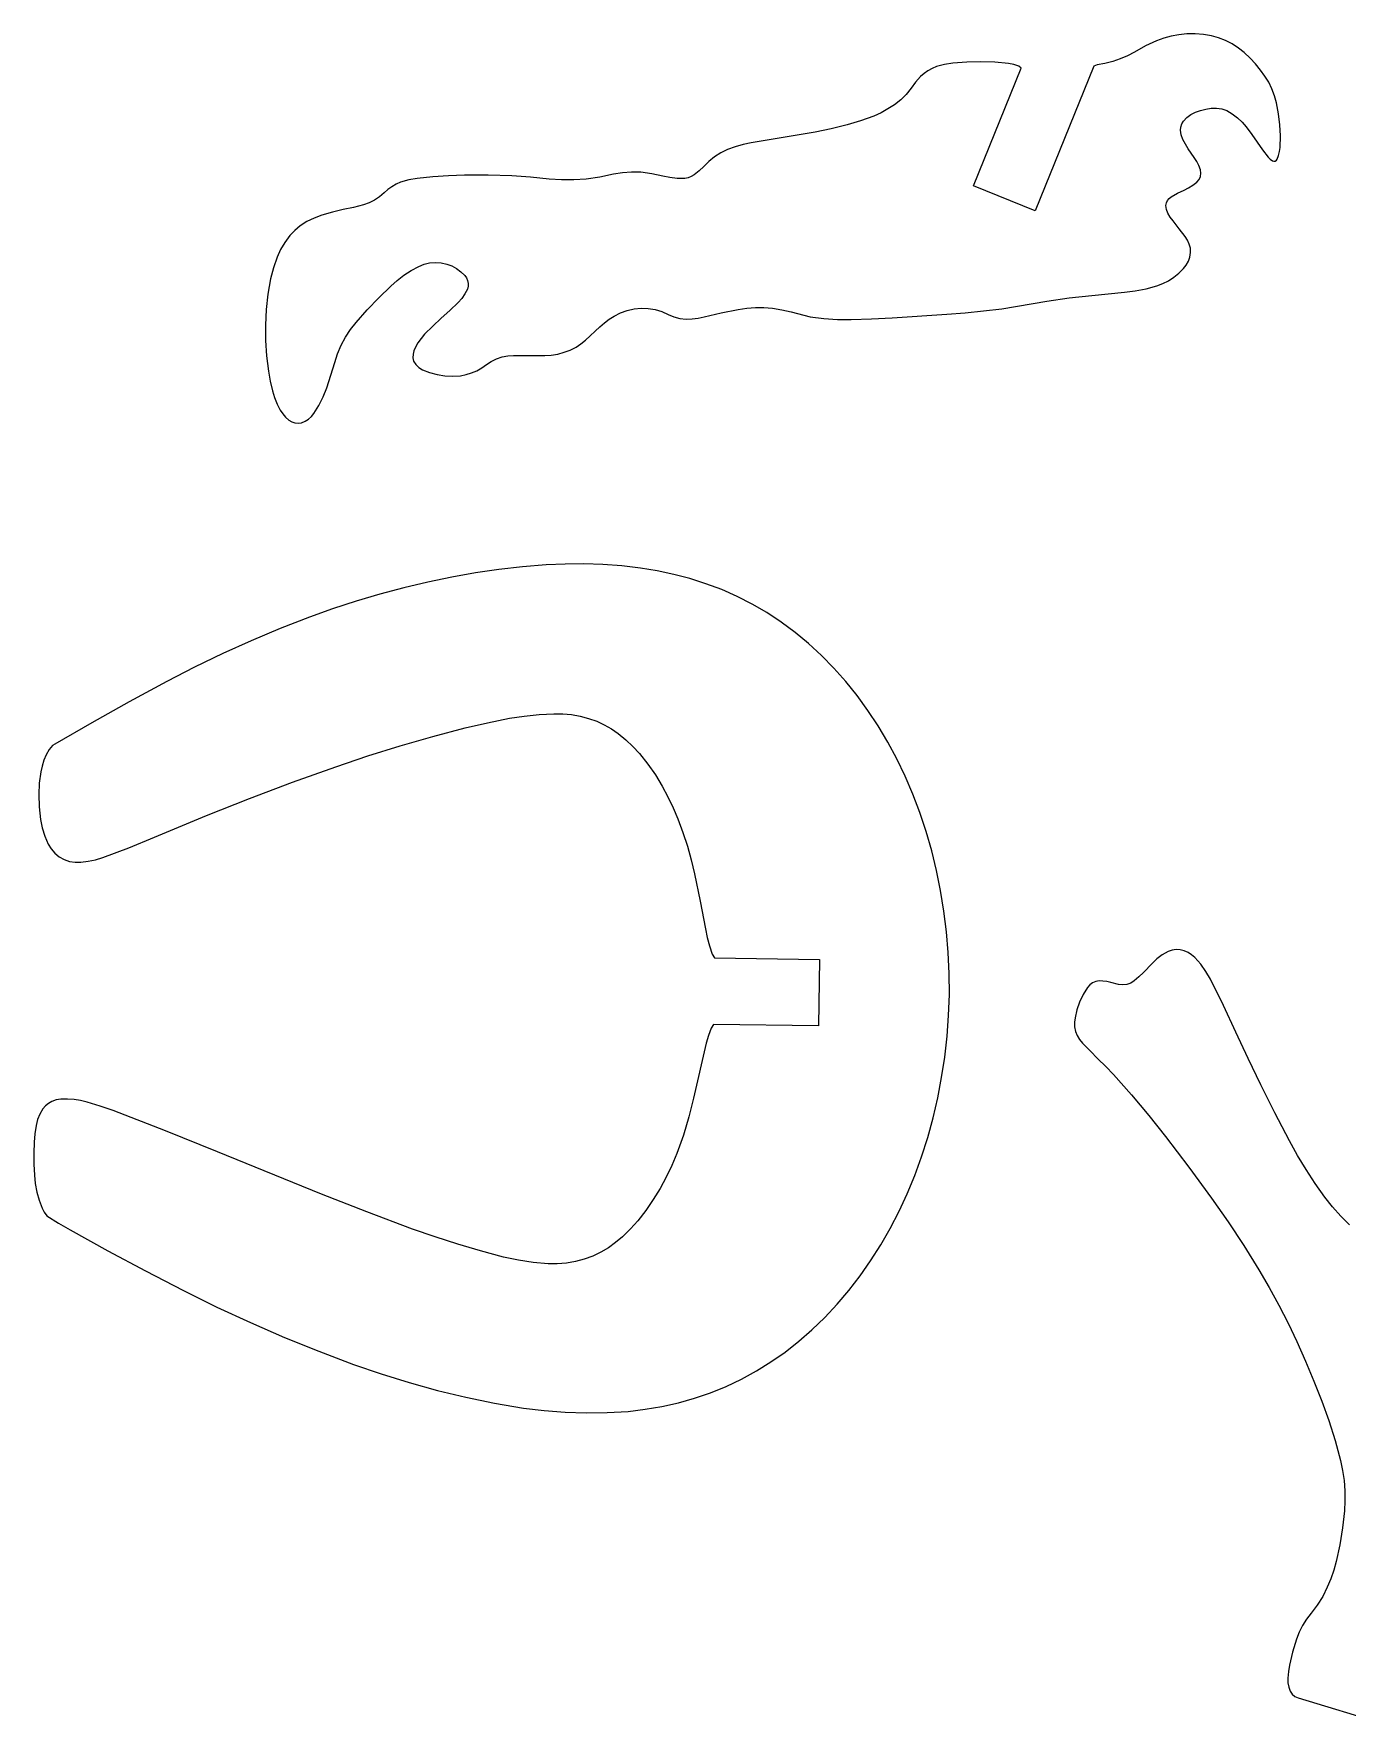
# Model space of a CAD drawing. Extents: x 31.2 to 77.5, y -5 to 41.3.
# Drawn here: x 32.4 to 43.1, y 2.07 to 15.88 of the extents above; entities that cross this region are included whole.
import ezdxf

# ---------------------------------------------------------------- set-up
doc = ezdxf.new("R2010")
doc.units = 0

msp = doc.modelspace()

# ---------------------------------------------------------------- linework, layer by layer
at = {"layer": '5'}
for p, q in [((41.791454, 15.884156), (41.724687, 15.877902)), ((41.85851, 15.884764), (41.791454, 15.884156)), ((41.92538, 15.879719), (41.85851, 15.884764)), ((41.453037, 15.786333), (41.364757, 15.736981)), ((41.544722, 15.829026), (41.453037, 15.786333)), ((41.603145, 15.850755), (41.544722, 15.829026)), ((41.663299, 15.867092), (41.603145, 15.850755)), ((41.724687, 15.877902), (41.663299, 15.867092)), ((41.991586, 15.869059), (41.92538, 15.879719)), ((42.049838, 15.852473), (41.991586, 15.869059)), ((42.106183, 15.830258), (42.049838, 15.852473)), ((42.160081, 15.802628), (42.106183, 15.830258)), ((42.211011, 15.769849), (42.160081, 15.802628)), ((42.258484, 15.732237), (42.211011, 15.769849)), ((39.752323, 15.618248), (39.716033, 15.603665)), ((39.817717, 15.634972), (39.752323, 15.618248)), ((39.884356, 15.645712), (39.817717, 15.634972)), ((39.997893, 15.654951), (39.884356, 15.645712)), ((40.111771, 15.65777), (39.997893, 15.654951)), ((40.052693, 14.646962), (40.441902, 15.60591)), ((40.225626, 15.654158), (40.111771, 15.65777)), ((40.339096, 15.644129), (40.225626, 15.654158)), ((40.380902, 15.635114), (40.339096, 15.644129)), ((40.421626, 15.622053), (40.380902, 15.635114)), ((40.441902, 15.60591), (40.421626, 15.622053)), ((41.032426, 15.621708), (40.554199, 14.443434)), ((41.060034, 15.633704), (41.032426, 15.621708)), ((41.032426, 15.621708), (41.032426, 15.621708)), ((41.123996, 15.644068), (41.060034, 15.633704)), ((41.186877, 15.659703), (41.123996, 15.644068)), ((41.248244, 15.680502), (41.186877, 15.659703)), ((41.307675, 15.706321), (41.248244, 15.680502)), ((41.364757, 15.736981), (41.307675, 15.706321)), ((42.30604, 15.687968), (42.258484, 15.732237)), ((42.350321, 15.640424), (42.30604, 15.687968)), ((42.391103, 15.589847), (42.350321, 15.640424)), ((39.580816, 15.490623), (39.544396, 15.442074)), ((39.62029, 15.536722), (39.580816, 15.490623)), ((39.649584, 15.562636), (39.62029, 15.536722)), ((39.681637, 15.585047), (39.649584, 15.562636)), ((39.716033, 15.603665), (39.681637, 15.585047)), ((42.426823, 15.541604), (42.391103, 15.589847)), ((42.458069, 15.490349), (42.426823, 15.541604)), ((42.484588, 15.436496), (42.458069, 15.490349)), ((39.460048, 15.347426), (39.409401, 15.308208)), ((39.504803, 15.392449), (39.460048, 15.347426)), ((39.544396, 15.442074), (39.504803, 15.392449)), ((42.506165, 15.38048), (42.484588, 15.436496)), ((42.522626, 15.322753), (42.506165, 15.38048)), ((39.241423, 15.215674), (39.133126, 15.176713)), ((39.299758, 15.242133), (39.241423, 15.215674)), ((39.355864, 15.27304), (39.299758, 15.242133)), ((39.409401, 15.308208), (39.355864, 15.27304)), ((41.76246, 15.174624), (41.790737, 15.204868)), ((41.790737, 15.204868), (41.824133, 15.229342)), ((41.824133, 15.229342), (41.861489, 15.247197)), ((41.861489, 15.247197), (41.902991, 15.261543)), ((41.902991, 15.261543), (41.945572, 15.272268)), ((41.945572, 15.272268), (41.988917, 15.279292)), ((41.988917, 15.279292), (42.032313, 15.280219)), ((42.032313, 15.280219), (42.075218, 15.273644)), ((42.075218, 15.273644), (42.116345, 15.259764)), ((42.116345, 15.259764), (42.160979, 15.232959)), ((42.160979, 15.232959), (42.202613, 15.201697)), ((42.202613, 15.201697), (42.240803, 15.166311)), ((42.53853, 15.234448), (42.522626, 15.322753)), ((42.548599, 15.145288), (42.53853, 15.234448)), ((38.631648, 15.061798), (38.240499, 14.997978)), ((38.76291, 15.084881), (38.631648, 15.061798)), ((38.89334, 15.112273), (38.76291, 15.084881)), ((39.022798, 15.143945), (38.89334, 15.112273)), ((39.133126, 15.176713), (39.022798, 15.143945)), ((41.740474, 15.100145), (41.742741, 15.126283)), ((41.745998, 15.061954), (41.740474, 15.100145)), ((41.742741, 15.126283), (41.750169, 15.151445)), ((41.759118, 15.025665), (41.745998, 15.061954)), ((41.750169, 15.151445), (41.76246, 15.174624)), ((42.240803, 15.166311), (42.275143, 15.127177)), ((42.275143, 15.127177), (42.32092, 15.066558)), ((42.32092, 15.066558), (42.363164, 15.003425)), ((42.552788, 15.05566), (42.548599, 15.145288)), ((42.550308, 14.95983), (42.552788, 15.05566)), ((37.994298, 14.915404), (37.944039, 14.88346)), ((38.047571, 14.942021), (37.994298, 14.915404)), ((38.110551, 14.965066), (38.047571, 14.942021)), ((38.174961, 14.983748), (38.110551, 14.965066)), ((38.240499, 14.997978), (38.174961, 14.983748)), ((41.802677, 14.949572), (41.759118, 15.025665)), ((41.851442, 14.876705), (41.802677, 14.949572)), ((42.363164, 15.003425), (42.406108, 14.940045)), ((42.406108, 14.940045), (42.453188, 14.879674)), ((42.538803, 14.895058), (42.546329, 14.927129)), ((42.546329, 14.927129), (42.550308, 14.95983)), ((37.854642, 14.804996), (37.817668, 14.769035)), ((37.897322, 14.846527), (37.854642, 14.804996)), ((37.944039, 14.88346), (37.897322, 14.846527)), ((41.87131, 14.845302), (41.851442, 14.876705)), ((41.887992, 14.812095), (41.87131, 14.845302)), ((41.901326, 14.777409), (41.887992, 14.812095)), ((41.904891, 14.75059), (41.901326, 14.777409)), ((42.453188, 14.879674), (42.470135, 14.863391)), ((42.470135, 14.863391), (42.489488, 14.850057)), ((42.489488, 14.850057), (42.50043, 14.847258)), ((42.50043, 14.847258), (42.511598, 14.848936)), ((42.511598, 14.848936), (42.521234, 14.854826)), ((42.521234, 14.854826), (42.52782, 14.864001)), ((42.52782, 14.864001), (42.538803, 14.895058)), ((35.313182, 14.640125), (35.280669, 14.616417)), ((35.348104, 14.660116), (35.313182, 14.640125)), ((35.385011, 14.676148), (35.348104, 14.660116)), ((35.451296, 14.695155), (35.385011, 14.676148)), ((35.519064, 14.707899), (35.451296, 14.695155)), ((35.647694, 14.720851), (35.519064, 14.707899)), ((35.776701, 14.729235), (35.647694, 14.720851)), ((35.905925, 14.733043), (35.776701, 14.729235)), ((36.099394, 14.732696), (35.905925, 14.733043)), ((36.292786, 14.727176), (36.099394, 14.732696)), ((36.444237, 14.717266), (36.292786, 14.727176)), ((36.595297, 14.702544), (36.444237, 14.717266)), ((36.696039, 14.694926), (36.595297, 14.702544)), ((36.797069, 14.694951), (36.696039, 14.694926)), ((36.897807, 14.702619), (36.797069, 14.694951)), ((37.0093, 14.718626), (36.897807, 14.702619)), ((37.119735, 14.740781), (37.0093, 14.718626)), ((37.193019, 14.753847), (37.119735, 14.740781)), ((37.267255, 14.759343), (37.193019, 14.753847)), ((37.341663, 14.75721), (37.267255, 14.759343)), ((37.431745, 14.744137), (37.341663, 14.75721)), ((37.520829, 14.725435), (37.431745, 14.744137)), ((37.579903, 14.713702), (37.520829, 14.725435)), ((37.639779, 14.707196), (37.579903, 14.713702)), ((37.699994, 14.705967), (37.639779, 14.707196)), ((37.727447, 14.711703), (37.699994, 14.705967)), ((37.753486, 14.722122), (37.727447, 14.711703)), ((37.777318, 14.736906), (37.753486, 14.722122)), ((37.817668, 14.769035), (37.777318, 14.736906)), ((40.554199, 14.443434), (40.052693, 14.646962)), ((41.805151, 14.630901), (41.840288, 14.652808)), ((41.840288, 14.652808), (41.873062, 14.678112)), ((41.873062, 14.678112), (41.890216, 14.699033)), ((41.890216, 14.699033), (41.901094, 14.723804)), ((41.901094, 14.723804), (41.904891, 14.75059)), ((35.130295, 14.507704), (35.084313, 14.491333)), ((35.17385, 14.529733), (35.130295, 14.507704)), ((35.214286, 14.557069), (35.17385, 14.529733)), ((35.250959, 14.589278), (35.214286, 14.557069)), ((35.280669, 14.616417), (35.250959, 14.589278)), ((41.619334, 14.487742), (41.624253, 14.508122)), ((41.624253, 14.508122), (41.633486, 14.526944)), ((41.633486, 14.526944), (41.646592, 14.543308)), ((41.646592, 14.543308), (41.662943, 14.556431)), ((41.662943, 14.556431), (41.714167, 14.586963)), ((41.714167, 14.586963), (41.768003, 14.612611)), ((41.768003, 14.612611), (41.805151, 14.630901)), ((34.681184, 14.384755), (34.622563, 14.355467)), ((34.742345, 14.408282), (34.681184, 14.384755)), ((34.829393, 14.433618), (34.742345, 14.408282)), ((34.917668, 14.454276), (34.829393, 14.433618)), ((35.001218, 14.471781), (34.917668, 14.454276)), ((35.084313, 14.491333), (35.001218, 14.471781)), ((41.624313, 14.454957), (41.619334, 14.487742)), ((41.636652, 14.424178), (41.624313, 14.454957)), ((41.656018, 14.391405), (41.636652, 14.424178)), ((41.678405, 14.360615), (41.656018, 14.391405)), ((34.483164, 14.241666), (34.442717, 14.186252)), ((34.522994, 14.283406), (34.483164, 14.241666)), ((34.567023, 14.32069), (34.522994, 14.283406)), ((34.622563, 14.355467), (34.567023, 14.32069)), ((41.729483, 14.29807), (41.678405, 14.360615)), ((41.77796, 14.233489), (41.729483, 14.29807)), ((41.797164, 14.204177), (41.77796, 14.233489)), ((34.407871, 14.127154), (34.378958, 14.064938)), ((34.442717, 14.186252), (34.407871, 14.127154)), ((41.811156, 14.172049), (41.797164, 14.204177)), ((41.819535, 14.138022), (41.811156, 14.172049)), ((41.815905, 14.067164), (41.822062, 14.103071)), ((41.822062, 14.103071), (41.819535, 14.138022)), ((34.348566, 13.977664), (34.325357, 13.888211)), ((34.378958, 14.064938), (34.348566, 13.977664)), ((35.412902, 13.918131), (35.471637, 13.956328)), ((35.471637, 13.956328), (35.533122, 13.989921)), ((35.533122, 13.989921), (35.576436, 14.007854)), ((35.576436, 14.007854), (35.62198, 14.018965)), ((35.62198, 14.018965), (35.668687, 14.022991)), ((35.668687, 14.022991), (35.715461, 14.01984)), ((35.715461, 14.01984), (35.761205, 14.009584)), ((35.761205, 14.009584), (35.80277, 13.99434)), ((35.80277, 13.99434), (35.84176, 13.973368)), ((35.84176, 13.973368), (35.877389, 13.947089)), ((41.72659, 13.935298), (41.763137, 13.972652)), ((41.763137, 13.972652), (41.786014, 14.001004)), ((41.786014, 14.001004), (41.803773, 14.032813)), ((41.803773, 14.032813), (41.815905, 14.067164)), ((34.325357, 13.888211), (34.304587, 13.763984)), ((35.206876, 13.735125), (35.305038, 13.828844)), ((35.305038, 13.828844), (35.35726, 13.875553)), ((35.35726, 13.875553), (35.412902, 13.918131)), ((35.877389, 13.947089), (35.908942, 13.916034)), ((35.908942, 13.916034), (35.922534, 13.896975)), ((35.922534, 13.896975), (35.931725, 13.875446)), ((35.935418, 13.829047), (35.92975, 13.806335)), ((35.931725, 13.875446), (35.936087, 13.852447)), ((35.936087, 13.852447), (35.935418, 13.829047)), ((41.459598, 13.808859), (41.546712, 13.831932)), ((41.546712, 13.831932), (41.595681, 13.850181)), ((41.595681, 13.850181), (41.642354, 13.873691)), ((41.642354, 13.873691), (41.686166, 13.902178)), ((41.686166, 13.902178), (41.72659, 13.935298)), ((34.304587, 13.763984), (34.290937, 13.638774)), ((35.11308, 13.637036), (35.206876, 13.735125)), ((35.853042, 13.696636), (35.785972, 13.632108)), ((35.883739, 13.729432), (35.853042, 13.696636)), ((35.909482, 13.766246), (35.883739, 13.729432)), ((35.92975, 13.806335), (35.909482, 13.766246)), ((40.283887, 13.646315), (40.650395, 13.707809)), ((40.650395, 13.707809), (40.833189, 13.734848)), ((40.833189, 13.734848), (41.016903, 13.754699)), ((41.016903, 13.754699), (41.281807, 13.77986)), ((41.281807, 13.77986), (41.371173, 13.791477)), ((41.371173, 13.791477), (41.459598, 13.808859)), ((34.290937, 13.638774), (34.284451, 13.51299)), ((34.977941, 13.475957), (35.023844, 13.534781)), ((35.023844, 13.534781), (35.11308, 13.637036)), ((35.717019, 13.569596), (35.647477, 13.50511)), ((35.785972, 13.632108), (35.717019, 13.569596)), ((37.04554, 13.530371), (37.084533, 13.559953)), ((37.084533, 13.559953), (37.125847, 13.586197)), ((37.125847, 13.586197), (37.177511, 13.612215)), ((37.177511, 13.612215), (37.231931, 13.631827)), ((37.231931, 13.631827), (37.288316, 13.644748)), ((37.288316, 13.644748), (37.345846, 13.65079)), ((37.345846, 13.65079), (37.402861, 13.648331)), ((37.402861, 13.648331), (37.459119, 13.63875)), ((37.459119, 13.63875), (37.513734, 13.622196)), ((37.513734, 13.622196), (37.565845, 13.598932)), ((37.565845, 13.598932), (37.612346, 13.579109)), ((37.612346, 13.579109), (37.661303, 13.566519)), ((37.661303, 13.566519), (37.711597, 13.561449)), ((37.711597, 13.561449), (37.76065, 13.563021)), ((37.76065, 13.563021), (37.809365, 13.568981)), ((37.809365, 13.568981), (37.85735, 13.579283)), ((37.85735, 13.579283), (37.996181, 13.612949)), ((37.996181, 13.612949), (38.136317, 13.640685)), ((38.136317, 13.640685), (38.205641, 13.650399)), ((38.205641, 13.650399), (38.275484, 13.655114)), ((38.275484, 13.655114), (38.345485, 13.654803)), ((38.345485, 13.654803), (38.415283, 13.64947)), ((38.415283, 13.64947), (38.492517, 13.63797)), ((38.492517, 13.63797), (38.568498, 13.619963)), ((38.568498, 13.619963), (38.721713, 13.580467)), ((38.721713, 13.580467), (38.832401, 13.565078)), ((38.832401, 13.565078), (38.943873, 13.557166)), ((38.943873, 13.557166), (39.055625, 13.556768)), ((39.055625, 13.556768), (39.222649, 13.563294)), ((39.222649, 13.563294), (39.389538, 13.572652)), ((39.389538, 13.572652), (39.836712, 13.601605)), ((39.836712, 13.601605), (39.986145, 13.612586)), ((39.986145, 13.612586), (40.135238, 13.627493)), ((40.135238, 13.627493), (40.283887, 13.646315)), ((34.284451, 13.51299), (34.28515, 13.387041)), ((34.90193, 13.347695), (34.937205, 13.413444)), ((34.937205, 13.413444), (34.977941, 13.475957)), ((35.552074, 13.403256), (35.526049, 13.366814)), ((35.581216, 13.437257), (35.552074, 13.403256)), ((35.647477, 13.50511), (35.581216, 13.437257)), ((36.892425, 13.389713), (37.009136, 13.497656)), ((37.009136, 13.497656), (37.04554, 13.530371)), ((34.28515, 13.387041), (34.293031, 13.261337)), ((34.293031, 13.261337), (34.30807, 13.136287)), ((34.848741, 13.208411), (34.87237, 13.279185)), ((34.87237, 13.279185), (34.90193, 13.347695)), ((35.486503, 13.274879), (35.486251, 13.246777)), ((35.492276, 13.302384), (35.486503, 13.274879)), ((35.503345, 13.328215), (35.492276, 13.302384)), ((35.526049, 13.366814), (35.503345, 13.328215)), ((36.211546, 13.253723), (36.25821, 13.262817)), ((36.25821, 13.262817), (36.305675, 13.265531)), ((36.305675, 13.265531), (36.432903, 13.26351)), ((36.432903, 13.26351), (36.560147, 13.263973)), ((36.560147, 13.263973), (36.613224, 13.267881)), ((36.613224, 13.267881), (36.665686, 13.276845)), ((36.665686, 13.276845), (36.71705, 13.290783)), ((36.71705, 13.290783), (36.766846, 13.309568)), ((36.766846, 13.309568), (36.814618, 13.333028)), ((36.814618, 13.333028), (36.85487, 13.359519)), ((36.85487, 13.359519), (36.892425, 13.389713)), ((34.30807, 13.136287), (34.322534, 13.056331)), ((34.783071, 13.000329), (34.848741, 13.208411)), ((35.486251, 13.246777), (35.49153, 13.219174)), ((35.49153, 13.219174), (35.509857, 13.190734)), ((35.509857, 13.190734), (35.533967, 13.166996)), ((35.533967, 13.166996), (35.562688, 13.149112)), ((35.562688, 13.149112), (35.621884, 13.126258)), ((35.621884, 13.126258), (35.683172, 13.109821)), ((35.918431, 13.109004), (35.963081, 13.122438)), ((35.963081, 13.122438), (36.006014, 13.140631)), ((36.006014, 13.140631), (36.046722, 13.163369)), ((36.046722, 13.163369), (36.084726, 13.190384)), ((36.084726, 13.190384), (36.124003, 13.217172)), ((36.124003, 13.217172), (36.166536, 13.238414)), ((36.166536, 13.238414), (36.211546, 13.253723)), ((34.322534, 13.056331), (34.341038, 12.977212)), ((34.754644, 12.927938), (34.783071, 13.000329)), ((35.683172, 13.109821), (35.745859, 13.099985)), ((35.745859, 13.099985), (35.809236, 13.096862)), ((35.809236, 13.096862), (35.872587, 13.100488)), ((35.872587, 13.100488), (35.918431, 13.109004)), ((34.341038, 12.977212), (34.358061, 12.922483)), ((34.358061, 12.922483), (34.379526, 12.869338)), ((34.379526, 12.869338), (34.405288, 12.818138)), ((34.67893, 12.792246), (34.719837, 12.85839)), ((34.719837, 12.85839), (34.754644, 12.927938)), ((34.405288, 12.818138), (34.424982, 12.788753)), ((34.424982, 12.788753), (34.448318, 12.762168)), ((34.448318, 12.762168), (34.474901, 12.73883)), ((34.474901, 12.73883), (34.498045, 12.725223)), ((34.498045, 12.725223), (34.523519, 12.716747)), ((34.523519, 12.716747), (34.550201, 12.713776)), ((34.550201, 12.713776), (34.576916, 12.71644)), ((34.576916, 12.71644), (34.606844, 12.728684)), ((34.606844, 12.728684), (34.634318, 12.745737)), ((34.634318, 12.745737), (34.658572, 12.767123)), ((34.658572, 12.767123), (34.67893, 12.792246)), ((35.994335, 11.492973), (35.803552, 11.459247)), ((36.186069, 11.52079), (35.994335, 11.492973)), ((36.378571, 11.54267), (36.186069, 11.52079)), ((36.571656, 11.558593), (36.378571, 11.54267)), ((36.725443, 11.565729), (36.571656, 11.558593)), ((36.879391, 11.566725), (36.725443, 11.565729)), ((37.033257, 11.56158), (36.879391, 11.566725)), ((37.186795, 11.550303), (37.033257, 11.56158)), ((37.339761, 11.532912), (37.186795, 11.550303)), ((37.475639, 11.510419), (37.339761, 11.532912)), ((37.610076, 11.481829), (37.475639, 11.510419)), ((37.742781, 11.446923), (37.610076, 11.481829)), ((35.410489, 11.371924), (35.215935, 11.320083)), ((35.606412, 11.418324), (35.410489, 11.371924)), ((35.803552, 11.459247), (35.606412, 11.418324)), ((37.873463, 11.405484), (37.742781, 11.446923)), ((38.00183, 11.357293), (37.873463, 11.405484)), ((38.127592, 11.302132), (38.00183, 11.357293)), ((34.831537, 11.200242), (34.641992, 11.132335)), ((35.022901, 11.262841), (34.831537, 11.200242)), ((35.215935, 11.320083), (35.022901, 11.262841)), ((38.250458, 11.239783), (38.127592, 11.302132)), ((38.370157, 11.170101), (38.250458, 11.239783)), ((34.641992, 11.132335), (34.404284, 11.039843)), ((38.486497, 11.093235), (38.370157, 11.170101)), ((38.599309, 11.009409), (38.486497, 11.093235)), ((34.16911, 10.941085), (33.936635, 10.836131)), ((34.404284, 11.039843), (34.16911, 10.941085)), ((38.708422, 10.918847), (38.599309, 11.009409)), ((38.813664, 10.821772), (38.708422, 10.918847)), ((33.936635, 10.836131), (33.707022, 10.725055)), ((38.914865, 10.718406), (38.813664, 10.821772)), ((33.707022, 10.725055), (33.480432, 10.607935)), ((39.011854, 10.608974), (38.914865, 10.718406)), ((33.480432, 10.607935), (33.173865, 10.442816)), ((39.10446, 10.493698), (39.011854, 10.608974)), ((33.173865, 10.442816), (32.869931, 10.2729)), ((39.192512, 10.372803), (39.10446, 10.493698)), ((39.275841, 10.246511), (39.192512, 10.372803)), ((32.869931, 10.2729), (32.568704, 10.098228)), ((35.646611, 10.160648), (35.912466, 10.231566)), ((35.912466, 10.231566), (36.092433, 10.273243)), ((36.092433, 10.273243), (36.273658, 10.309057)), ((36.273658, 10.309057), (36.39337, 10.327638)), ((36.39337, 10.327638), (36.513871, 10.340118)), ((36.513871, 10.340118), (36.63485, 10.346466)), ((36.63485, 10.346466), (36.706125, 10.34554)), ((36.706125, 10.34554), (36.777088, 10.338814)), ((36.777088, 10.338814), (36.847268, 10.32633)), ((36.847268, 10.32633), (36.916197, 10.308173)), ((36.916197, 10.308173), (36.983419, 10.284462)), ((36.983419, 10.284462), (37.044184, 10.256054)), ((37.044184, 10.256054), (37.10241, 10.222751)), ((37.10241, 10.222751), (37.157703, 10.184776)), ((39.354274, 10.115045), (39.275841, 10.246511)), ((32.55059, 10.086883), (32.534763, 10.072519)), ((32.568704, 10.098228), (32.55059, 10.086883)), ((35.119599, 10.002345), (35.382284, 10.08423)), ((35.382284, 10.08423), (35.646611, 10.160648)), ((37.157703, 10.184776), (37.219673, 10.134497)), ((37.219673, 10.134497), (37.277868, 10.079894)), ((39.427641, 9.97863), (39.354274, 10.115045)), ((32.47895, 9.967015), (32.463843, 9.920159)), ((32.498296, 10.012285), (32.47895, 9.967015)), ((32.521719, 10.055587), (32.498296, 10.012285)), ((32.534763, 10.072519), (32.521719, 10.055587)), ((34.85867, 9.915028), (35.119599, 10.002345)), ((37.277868, 10.079894), (37.331988, 10.021249)), ((37.331988, 10.021249), (37.399362, 9.936524)), ((39.495771, 9.837488), (39.427641, 9.97863)), ((32.453104, 9.872113), (32.441795, 9.780682)), ((32.463843, 9.920159), (32.453104, 9.872113)), ((34.504953, 9.788956), (34.85867, 9.915028)), ((37.399362, 9.936524), (37.461273, 9.84773)), ((37.461273, 9.84773), (37.517477, 9.755218)), ((39.558494, 9.691842), (39.495771, 9.837488)), ((32.441795, 9.780682), (32.437847, 9.688639)), ((32.437847, 9.688639), (32.44115, 9.587071)), ((34.153647, 9.656312), (34.504953, 9.788956)), ((37.517477, 9.755218), (37.56366, 9.668381)), ((37.56366, 9.668381), (37.606088, 9.57965)), ((39.615639, 9.541916), (39.558494, 9.691842)), ((32.44115, 9.587071), (32.451567, 9.485984)), ((33.804874, 9.517143), (34.153647, 9.656312)), ((37.606088, 9.57965), (37.644685, 9.489186)), ((39.667034, 9.387934), (39.615639, 9.541916)), ((32.451567, 9.485984), (32.465468, 9.416334)), ((32.465468, 9.416334), (32.486616, 9.348532)), ((33.381563, 9.339937), (33.804874, 9.517143)), ((37.644685, 9.489186), (37.685446, 9.379484)), ((32.486616, 9.348532), (32.514777, 9.28333)), ((32.514777, 9.28333), (32.539206, 9.244616)), ((32.958251, 9.17487), (33.171202, 9.254083)), ((33.171202, 9.254083), (33.381563, 9.339937)), ((37.685446, 9.379484), (37.721689, 9.268207)), ((37.721689, 9.268207), (37.753356, 9.155542)), ((39.71252, 9.230163), (39.667034, 9.387934)), ((32.539206, 9.244616), (32.569216, 9.210047)), ((32.569216, 9.210047), (32.604114, 9.180422)), ((32.604114, 9.180422), (32.645064, 9.15859)), ((32.645064, 9.15859), (32.689003, 9.143658)), ((32.689003, 9.143658), (32.734776, 9.136019)), ((32.734776, 9.136019), (32.781183, 9.135873)), ((32.781183, 9.135873), (32.841172, 9.144191)), ((32.841172, 9.144191), (32.900318, 9.157217)), ((32.900318, 9.157217), (32.958251, 9.17487)), ((37.753356, 9.155542), (37.780392, 9.041678)), ((39.751977, 9.06905), (39.71252, 9.230163)), ((37.780392, 9.041678), (37.826371, 8.81827)), ((39.785295, 8.905085), (39.751977, 9.06905)), ((39.812367, 8.73876), (39.785295, 8.905085)), ((37.826371, 8.81827), (37.86884, 8.594169)), ((39.833082, 8.570565), (39.812367, 8.73876)), ((37.86884, 8.594169), (37.883014, 8.524486)), ((39.847332, 8.400992), (39.833082, 8.570565)), ((37.883014, 8.524486), (37.901074, 8.455708)), ((37.901074, 8.455708), (37.922964, 8.388051)), ((41.703463, 8.424534), (41.670407, 8.419569)), ((41.736864, 8.423223), (41.703463, 8.424534)), ((37.922964, 8.388051), (37.941891, 8.356877)), ((37.941891, 8.356877), (38.796997, 8.344936)), ((38.796997, 8.344936), (38.78944, 7.803758)), ((39.855007, 8.230531), (39.847332, 8.400992)), ((41.508302, 8.311726), (41.436495, 8.237249)), ((41.547458, 8.349613), (41.508302, 8.311726)), ((41.591229, 8.382058), (41.547458, 8.349613)), ((41.638865, 8.408504), (41.591229, 8.382058)), ((41.670407, 8.419569), (41.638865, 8.408504)), ((41.769429, 8.415683), (41.736864, 8.423223)), ((41.800962, 8.401523), (41.769429, 8.415683)), ((41.830172, 8.38304), (41.800962, 8.401523)), ((41.856471, 8.360606), (41.830172, 8.38304)), ((41.904493, 8.305752), (41.856471, 8.360606)), ((41.946691, 8.246301), (41.904493, 8.305752)), ((39.855999, 8.059674), (39.855007, 8.230531)), ((41.022861, 8.154541), (40.999436, 8.137835)), ((41.049466, 8.165494), (41.022861, 8.154541)), ((41.077863, 8.170124), (41.049466, 8.165494)), ((41.106569, 8.16819), (41.077863, 8.170124)), ((41.138896, 8.16381), (41.106569, 8.16819)), ((41.170699, 8.156547), (41.138896, 8.16381)), ((41.23483, 8.141512), (41.170699, 8.156547)), ((41.334239, 8.151651), (41.302153, 8.140779)), ((41.36309, 8.169411), (41.334239, 8.151651)), ((41.401165, 8.201845), (41.36309, 8.169411)), ((41.436495, 8.237249), (41.401165, 8.201845)), ((41.982628, 8.182869), (41.946691, 8.246301)), ((42.089436, 7.969363), (41.982628, 8.182869)), ((39.850237, 7.888912), (39.855999, 8.059674)), ((40.945941, 8.058714), (40.917563, 7.99794)), ((40.980413, 8.11625), (40.945941, 8.058714)), ((40.999436, 8.137835), (40.980413, 8.11625)), ((41.26845, 8.137341), (41.23483, 8.141512)), ((41.302153, 8.140779), (41.26845, 8.137341)), ((39.837805, 7.718731), (39.850237, 7.888912)), ((40.89558, 7.934572), (40.880224, 7.86928)), ((40.917563, 7.99794), (40.89558, 7.934572)), ((42.191363, 7.753485), (42.089436, 7.969363)), ((37.91521, 7.785162), (37.89341, 7.725106)), ((37.935328, 7.815684), (37.91521, 7.785162)), ((37.91521, 7.785162), (37.91521, 7.785162)), ((38.78944, 7.803758), (37.935328, 7.815684)), ((40.880224, 7.86928), (40.874902, 7.832402)), ((40.874902, 7.832402), (40.875923, 7.795155)), ((40.875923, 7.795155), (40.883256, 7.758623)), ((40.883256, 7.758623), (40.896689, 7.723868)), ((42.29137, 7.538247), (42.191363, 7.753485)), ((37.875122, 7.663889), (37.772907, 7.214366)), ((37.89341, 7.725106), (37.875122, 7.663889)), ((39.818826, 7.549621), (39.837805, 7.718731)), ((40.896689, 7.723868), (40.915831, 7.6919)), ((40.915831, 7.6919), (40.940125, 7.663649)), ((40.940125, 7.663649), (41.002443, 7.598905)), ((41.002443, 7.598905), (41.06656, 7.535943)), ((39.793423, 7.382069), (39.818826, 7.549621)), ((41.06656, 7.535943), (41.131424, 7.472061)), ((41.131424, 7.472061), (41.194319, 7.406241)), ((42.393693, 7.324101), (42.29137, 7.538247)), ((39.761718, 7.216563), (39.793423, 7.382069)), ((41.194319, 7.406241), (41.340049, 7.24217)), ((42.507891, 7.094071), (42.393693, 7.324101)), ((32.544092, 7.187665), (32.516172, 7.17196)), ((32.580547, 7.199582), (32.544092, 7.187665)), ((32.618285, 7.206423), (32.580547, 7.199582)), ((32.672039, 7.207089), (32.618285, 7.206423)), ((32.725662, 7.20329), (32.672039, 7.207089)), ((32.778785, 7.195053), (32.725662, 7.20329)), ((32.83104, 7.182433), (32.778785, 7.195053)), ((32.938047, 7.150131), (32.83104, 7.182433)), ((37.772907, 7.214366), (37.734676, 7.062297)), ((39.723834, 7.053591), (39.761718, 7.216563)), ((41.340049, 7.24217), (41.481369, 7.074286)), ((32.44579, 7.08543), (32.427651, 7.040025)), ((32.469899, 7.127966), (32.44579, 7.08543)), ((32.491215, 7.151878), (32.469899, 7.127966)), ((32.516172, 7.17196), (32.491215, 7.151878)), ((33.043796, 7.113919), (32.938047, 7.150131)), ((33.469507, 6.949332), (33.043796, 7.113919)), ((37.734676, 7.062297), (37.688882, 6.912331)), ((39.679894, 6.89364), (39.723834, 7.053591)), ((41.481369, 7.074286), (41.618181, 6.902708)), ((42.626977, 6.866533), (42.507891, 7.094071)), ((32.406642, 6.925096), (32.401144, 6.857207)), ((32.415814, 6.992586), (32.406642, 6.925096)), ((32.427651, 7.040025), (32.415814, 6.992586)), ((33.892551, 6.778004), (33.469507, 6.949332)), ((37.688882, 6.912331), (37.635642, 6.764844)), ((32.401144, 6.857207), (32.397804, 6.76731)), ((32.397804, 6.76731), (32.398002, 6.677351)), ((34.741306, 6.432093), (33.892551, 6.778004)), ((39.630021, 6.737199), (39.679894, 6.89364)), ((41.618181, 6.902708), (41.807832, 6.652759)), ((42.693322, 6.748563), (42.626977, 6.866533)), ((32.398002, 6.677351), (32.401736, 6.58747)), ((37.595087, 6.666948), (37.549482, 6.5713)), ((37.635642, 6.764844), (37.595087, 6.666948)), ((39.574346, 6.584711), (39.630021, 6.737199)), ((41.807832, 6.652759), (41.992597, 6.399176)), ((42.763598, 6.632891), (42.693322, 6.748563)), ((42.837726, 6.51965), (42.763598, 6.632891)), ((32.401736, 6.58747), (32.409243, 6.518276)), ((32.409243, 6.518276), (32.422463, 6.449942)), ((37.549482, 6.5713), (37.498953, 6.478159)), ((39.513037, 6.436438), (39.574346, 6.584711)), ((42.915622, 6.408966), (42.837726, 6.51965)), ((32.422463, 6.449942), (32.441304, 6.382941)), ((32.441304, 6.382941), (32.465637, 6.317732)), ((35.111108, 6.28716), (34.741306, 6.432093)), ((37.443635, 6.38778), (37.383681, 6.300409)), ((37.498953, 6.478159), (37.443635, 6.38778)), ((39.446272, 6.2926), (39.513037, 6.436438)), ((41.992597, 6.399176), (42.126321, 6.208044)), ((42.97832, 6.32925), (42.915622, 6.408966)), ((32.465637, 6.317732), (32.48222, 6.28533)), ((32.48222, 6.28533), (32.503282, 6.255643)), ((32.503282, 6.255643), (32.597396, 6.196534)), ((35.48311, 6.147971), (35.111108, 6.28716)), ((37.319252, 6.216282), (37.258199, 6.148665)), ((37.383681, 6.300409), (37.319252, 6.216282)), ((39.374227, 6.153414), (39.446272, 6.2926)), ((43.045595, 6.253357), (42.97832, 6.32925)), ((43.117214, 6.181548), (43.045595, 6.253357)), ((32.597396, 6.196534), (32.694167, 6.141884)), ((32.694167, 6.141884), (32.999107, 5.971875)), ((35.666238, 6.083628), (35.48311, 6.147971)), ((35.851, 6.024143), (35.666238, 6.083628)), ((37.192952, 6.085087), (37.137514, 6.03842)), ((37.258199, 6.148665), (37.192952, 6.085087)), ((39.29708, 6.0191), (39.374227, 6.153414)), ((42.126321, 6.208044), (42.254961, 6.013455)), ((32.999107, 5.971875), (33.306794, 5.806886)), ((36.037269, 5.969557), (35.851, 6.024143)), ((36.224914, 5.919909), (36.037269, 5.969557)), ((37.016099, 5.959505), (36.950942, 5.927789)), ((37.078429, 5.996465), (37.016099, 5.959505)), ((37.137514, 6.03842), (37.078429, 5.996465)), ((39.215007, 5.889875), (39.29708, 6.0191)), ((42.254961, 6.013455), (42.378429, 5.815543)), ((33.306794, 5.806886), (33.617143, 5.646963)), ((36.344802, 5.894811), (36.224914, 5.919909)), ((36.465942, 5.876702), (36.344802, 5.894811)), ((36.587928, 5.865642), (36.465942, 5.876702)), ((36.66218, 5.86491), (36.587928, 5.865642)), ((36.736199, 5.870832), (36.66218, 5.86491)), ((36.809389, 5.883362), (36.736199, 5.870832)), ((36.881163, 5.902399), (36.809389, 5.883362)), ((36.950942, 5.927789), (36.881163, 5.902399)), ((39.128185, 5.765958), (39.215007, 5.889875)), ((42.378429, 5.815543), (42.461984, 5.67313)), ((39.036791, 5.647569), (39.128185, 5.765958)), ((42.461984, 5.67313), (42.541278, 5.528302)), ((33.617143, 5.646963), (33.887946, 5.513157)), ((38.840995, 5.428242), (38.941002, 5.534924)), ((38.941002, 5.534924), (39.036791, 5.647569)), ((42.541278, 5.528302), (42.616241, 5.381185)), ((33.887946, 5.513157), (34.161962, 5.386057)), ((34.161962, 5.386057), (34.439022, 5.265741)), ((38.736948, 5.327743), (38.840995, 5.428242)), ((34.439022, 5.265741), (34.718961, 5.15228)), ((38.629036, 5.233644), (38.736948, 5.327743)), ((42.616241, 5.381185), (42.686808, 5.23191)), ((34.718961, 5.15228), (35.001607, 5.045745)), ((38.402329, 5.065521), (38.517438, 5.146164)), ((38.517438, 5.146164), (38.629036, 5.233644)), ((42.686808, 5.23191), (42.758352, 5.071694)), ((35.001607, 5.045745), (35.227124, 4.96777)), ((38.16229, 4.925621), (38.283888, 4.991934)), ((38.283888, 4.991934), (38.402329, 5.065521)), ((42.758352, 5.071694), (42.826487, 4.91)), ((35.227124, 4.96777), (35.455055, 4.897161)), ((35.455055, 4.897161), (35.685158, 4.833992)), ((35.685158, 4.833992), (35.917193, 4.778331)), ((37.910382, 4.815217), (38.037719, 4.866742)), ((38.037719, 4.866742), (38.16229, 4.925621)), ((42.826487, 4.91), (42.891184, 4.7469)), ((35.917193, 4.778331), (36.150913, 4.730236)), ((36.150913, 4.730236), (36.386071, 4.689758)), ((37.377607, 4.679917), (37.513889, 4.703398)), ((37.513889, 4.703398), (37.648254, 4.733683)), ((37.648254, 4.733683), (37.780489, 4.77091)), ((37.780489, 4.77091), (37.910382, 4.815217)), ((42.891184, 4.7469), (42.948845, 4.587414)), ((36.386071, 4.689758), (36.555939, 4.668858)), ((36.555939, 4.668858), (36.726582, 4.655723)), ((36.726582, 4.655723), (36.897647, 4.65038)), ((36.897647, 4.65038), (37.068778, 4.652842)), ((37.068778, 4.652842), (37.239618, 4.663103)), ((37.239618, 4.663103), (37.377607, 4.679917)), ((42.948845, 4.587414), (42.999763, 4.425649)), ((42.999763, 4.425649), (43.043847, 4.26189)), ((43.043847, 4.26189), (43.060348, 4.18088)), ((43.060348, 4.18088), (43.071746, 4.098997)), ((43.071746, 4.098997), (43.077996, 4.01656)), ((43.077996, 4.01656), (43.079075, 3.933894)), ((43.079075, 3.933894), (43.074977, 3.851323)), ((43.074977, 3.851323), (43.05976, 3.713308)), ((43.05976, 3.713308), (43.037096, 3.576318)), ((43.037096, 3.576318), (43.007054, 3.440755)), ((42.987311, 3.369136), (42.963428, 3.298789)), ((43.007054, 3.440755), (42.987311, 3.369136)), ((42.935487, 3.229954), (42.897764, 3.155704)), ((42.963428, 3.298789), (42.935487, 3.229954)), ((42.853372, 3.085238), (42.802689, 3.019152)), ((42.897764, 3.155704), (42.853372, 3.085238)), ((42.733858, 2.918505), (42.706316, 2.864048)), ((42.766065, 2.970339), (42.733858, 2.918505)), ((42.802689, 3.019152), (42.766065, 2.970339)), ((42.68365, 2.807389), (42.652414, 2.702393)), ((42.706316, 2.864048), (42.68365, 2.807389)), ((42.652414, 2.702393), (42.627915, 2.595625)), ((42.619439, 2.542547), (42.614095, 2.489063)), ((42.614095, 2.489063), (42.614646, 2.452712)), ((42.627915, 2.595625), (42.619439, 2.542547)), ((42.614646, 2.452712), (42.620882, 2.416897)), ((42.620882, 2.416897), (42.632651, 2.3825)), ((42.632651, 2.3825), (42.649542, 2.359196)), ((42.649542, 2.359196), (42.671644, 2.340759)), ((42.671644, 2.340759), (42.697601, 2.328323)), ((42.697601, 2.328323), (43.534349, 2.074485))]:
    msp.add_line(p, q, dxfattribs=at)

doc.saveas('drawing.dxf')
